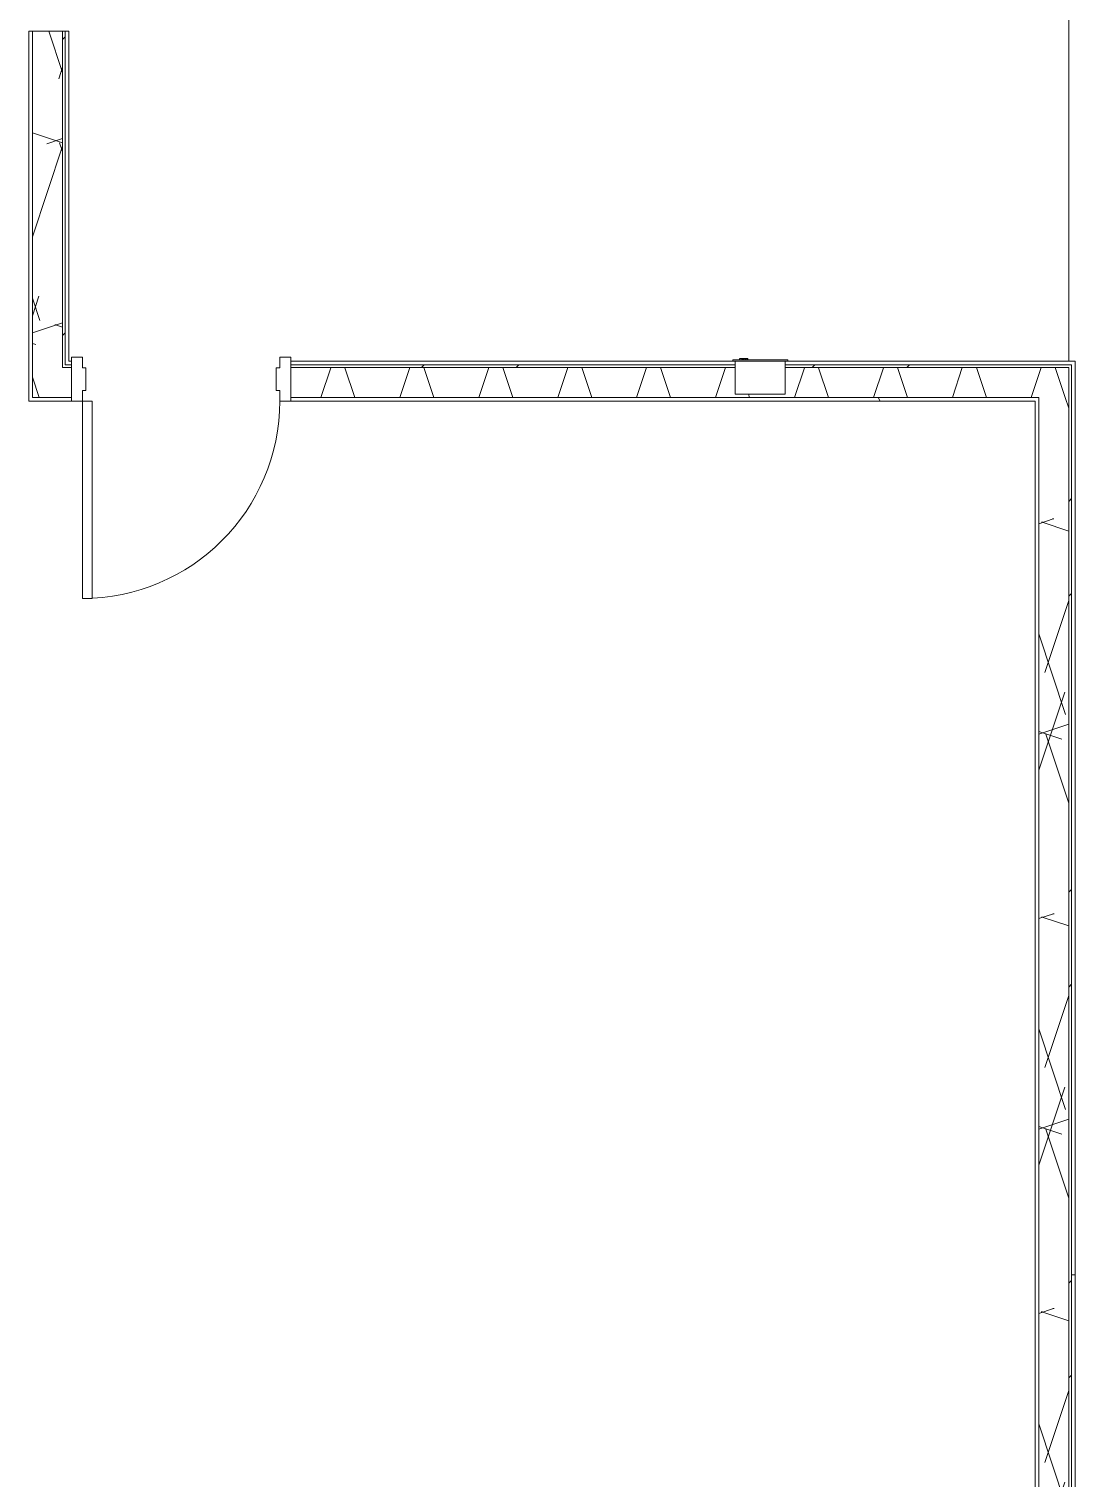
# Model space of a CAD drawing. Header units: metres. Extents: x -104 to 1975, y 9767 to 12269.
# Drawn here: x 214.7 to 405.5, y 11166.2 to 11430.5 of the extents above; entities that cross this region are included whole.
import ezdxf

# ---------------------------------------------------------------- set-up
doc = ezdxf.new("R2010")
doc.units = ezdxf.units.M
for name, color, linetype, lineweight in [('A-DOOR', 31, 'Continuous', 9), ('A-DOOR-FRAM', 31, 'Continuous', 9), ('A-FLOR-1', 7, 'Continuous', 9), ('A-WALL', 113, 'Continuous', 9), ('A-WALL-PATT-5', 111, 'Continuous', 9), ('E-FIRE', 2, 'Continuous', 9), ('I-WALL', 2, 'Continuous', 9)]:
    doc.layers.add(name, color=color, linetype=linetype, lineweight=lineweight)
pattern_1 = [(0, (3885.564, 0), (115.2, 28.8), [4.752, -81.648, 4.752, -81.648, -460.8]), (0, (3885.564, 0), (115.2, 28.8), [-172.8, 4.752, -168.048, 4.752, -81.648, -201.6]), (0, (3885.564, 0), (115.2, 28.8), [-432, 4.752, -52.848, 4.752, -139.248]), (120, (3928.764, 14.4), (-82.54153, 85.366127), [4.752, -81.648, 4.752, -81.648, -460.8]), (120, (3928.764, 14.4), (-82.54153, 85.366127), [-172.8, 4.752, -168.048, 4.752, -81.648, -201.6]), (120, (3928.764, 14.4), (-82.54153, 85.366127), [-432, 4.752, -52.848, 4.752, -139.248]), (240, (3943.164, 72), (-32.65847, -114.16613), [4.752, -81.648, 4.752, -81.648, -460.8]), (240, (3943.164, 72), (-32.65847, -114.16613), [-172.8, 4.752, -168.048, 4.752, -81.648, -201.6]), (240, (3943.164, 72), (-32.65847, -114.16613), [-432, 4.752, -52.848, 4.752, -139.248])]
pattern_2 = [(45, (3885.564, 0), (-35.63818, 35.63818), []), (45, (3885.564, 54), (-35.63818, 35.63818), [])]
pattern_3 = [(161.57, (3887.364, 1.8), (-14.4010124, -0.0012439), [0, -102.456, 11.376, 0]), (18.43, (3883.764, 1.8), (-14.4010124, 0.0012439), [0, -102.456, 11.376, 0]), (108.43, (3887.364, 1.8), (7.1973965, -36.003153), [34.146, -79.686]), (71.57, (3883.764, 1.8), (7.1973965, 36.003153), [34.146, -79.686])]

# ---------------------------------------------------------------- blocks, each defined once
blk = doc.blocks.new('HOLLOW METAL - UNIT DOOR-2191978-KEY PLAN - 2ND FLOOR')
at = {"layer": 'A-DOOR'}
for p, q in [((18, 39.875), (16.25, 39.875)), ((16.25, 39.875), (16.25, 3.875)), ((18, 3.875), (18, 39.875)), ((16.25, 3.875), (18, 3.875))]:
    blk.add_line(p, q, dxfattribs=at)
blk.add_arc((18, 3.875), 36, 90, 180, dxfattribs=at)
at = {"layer": 'A-DOOR-FRAM'}
for p, q in [((-18, 3.875), (-20, 3.875)), ((-20, 3.875), (-20, -4.125)), ((-18, 1.9375), (-18, 3.875)), ((18, 3.875), (18, 1.9375)), ((20, 3.875), (18, 3.875)), ((20, -4.125), (20, 3.875)), ((-17.375, 1.9375), (-18, 1.9375)), ((-17.375, -2.1875), (-17.375, 1.9375)), ((18, 1.9375), (17.375, 1.9375)), ((17.375, 1.9375), (17.375, -2.1875)), ((-18, -4.125), (-18, -2.1875)), ((-18, -2.1875), (-17.375, -2.1875)), ((17.375, -2.1875), (18, -2.1875)), ((18, -2.1875), (18, -4.125)), ((-20, -4.125), (-18, -4.125)), ((18, -4.125), (20, -4.125))]:
    blk.add_line(p, q, dxfattribs=at)
blk = doc.blocks.new('104416 - Fire Extinguishers - Wall - Class A - Light - 2A-2205533-KEY PLAN - 2ND FLOOR')
at = {"layer": 'E-FIRE'}
for p, q in [((13.19, 3.88), (13.19, 3.62)), ((23.19, 3.88), (13.19, 3.88)), ((13.19, 3.88), (23.19, 3.88)), ((13.19, 3.88), (13.19, 3.62)), ((23.19, 3.62), (13.19, 3.62)), ((13.63, -2.37), (13.63, 3.62)), ((14.41, 3.88), (14.41, 4.13)), ((14.41, 3.88), (14.41, 4.13)), ((14.41, 3.88), (14.41, 4.13)), ((14.44, 4.13), (14.84, 4.13)), ((14.44, 3.88), (14.44, 4.13)), ((14.84, 4.13), (15.08, 4.13)), ((14.84, 4.13), (15.03, 4.13)), ((14.84, 3.88), (14.84, 4.13)), ((14.95, 3.88), (14.95, 4.13)), ((15.03, 4.13), (15.11, 4.13)), ((15.03, 3.88), (15.03, 4.13)), ((15.04, 3.88), (15.04, 4.13)), ((15.08, 3.88), (15.08, 4.13)), ((15.08, 3.88), (15.08, 4.13)), ((15.11, 3.88), (15.11, 4.13)), ((15.11, 3.88), (15.11, 4.13)), ((15.11, 4.13), (15.24, 4.13)), ((15.11, 3.88), (15.11, 4.13)), ((15.24, 4.13), (15.51, 4.13)), ((15.24, 3.88), (15.24, 4.13)), ((15.51, 4.13), (15.73, 4.13)), ((15.51, 3.88), (15.51, 4.13)), ((15.73, 4.13), (15.91, 4.13)), ((15.73, 4.13), (15.91, 4.13)), ((15.73, 4.13), (15.87, 4.13)), ((15.73, 3.88), (15.73, 4.13)), ((15.87, 4.13), (15.91, 4.13)), ((15.87, 3.88), (15.87, 4.13)), ((15.91, 3.88), (15.91, 4.13)), ((15.91, 3.88), (15.91, 4.13)), ((15.91, 3.88), (15.91, 4.13)), ((15.94, 3.88), (15.94, 4.13)), ((15.94, 3.88), (15.94, 4.13)), ((22.75, 3.62), (22.75, -2.37)), ((23.19, 3.62), (23.19, 3.88)), ((23.19, 3.62), (23.19, 3.88)), ((22.75, -2.37), (13.63, -2.37))]:
    blk.add_line(p, q, dxfattribs=at)

msp = doc.modelspace()

# ---------------------------------------------------------------- hatches: boundary and pattern name
at = {"layer": 'A-WALL-PATT-5'}
h = msp.add_hatch(dxfattribs=at)
h.set_pattern_fill('FP_5', color=256, style=0, pattern_type=2)
h.set_pattern_definition(pattern_3)
h.paths.add_polyline_path([(215.29, 11368.74), (220.79, 11368.74), (220.79, 11430.06), (215.29, 11430.06), (215.29, 11369.24)], flags=0)
h = msp.add_hatch(dxfattribs=at)
h.set_pattern_fill('FP_23', color=256, style=0, pattern_type=2)
h.set_pattern_definition(pattern_2)
h.paths.add_polyline_path([(220.79, 11369.24), (221.29, 11369.28), (221.29, 11430.06), (220.79, 11430.06), (220.79, 11369.46)], flags=0)
h = msp.add_hatch(dxfattribs=at)
h.set_pattern_fill('FP_5', color=256, style=0, pattern_type=2)
h.set_pattern_definition(pattern_3)
h.paths.add_polyline_path([(345.25, 11363.24), (404.39, 11363.24), (404.39, 11368.74), (352.65, 11368.67), (352.65, 11363.86), (343.53, 11363.86), (343.53, 11368.74), (262.42, 11368.68), (262.42, 11363.24), (344.09, 11363.24)], flags=0)
h.paths.add_polyline_path([(218.6, 11363.24), (222.42, 11363.24), (222.42, 11368.74), (215.29, 11368.74), (215.29, 11363.24)], flags=0)
h = msp.add_hatch(dxfattribs=at)
h.set_pattern_fill('FP_23', color=256, style=0, pattern_type=2)
h.set_pattern_definition(pattern_2)
h.paths.add_polyline_path([(352.65, 11368.74), (404.89, 11368.74), (404.89, 11369.24), (352.65, 11369.23)], flags=0)
h.paths.add_polyline_path([(318.44, 11368.74), (343.53, 11368.74), (343.53, 11369.24), (262.42, 11369.24), (262.42, 11368.74), (286.14, 11368.74)], flags=0)
h.paths.add_polyline_path([(220.79, 11368.74), (222.42, 11368.74), (222.42, 11369.24), (220.79, 11369.24)], flags=0)
h = msp.add_hatch(dxfattribs=at)
h.set_pattern_fill('FP_23', color=256, style=0, pattern_type=2)
h.set_pattern_definition(pattern_2)
h.paths.add_polyline_path([(404.77, 11023.73), (404.89, 11023.75), (404.89, 11368.74), (404.39, 11368.74), (404.39, 11023.73)], flags=0)
h = msp.add_hatch(dxfattribs=at)
h.set_pattern_fill('FP_1', color=256, style=0, pattern_type=2)
h.set_pattern_definition(pattern_1)
h.paths.add_polyline_path([(405.52, 11023.1), (405.52, 11369.24), (404.89, 11369.24), (404.89, 11023.1), (405.24, 11023.1)], flags=0)
h = msp.add_hatch(dxfattribs=at)
h.set_pattern_fill('FP_1', color=256, style=0, pattern_type=2)
h.set_pattern_definition(pattern_1)
h.paths.add_polyline_path([(319.92, 11362.61), (398.89, 11362.61), (398.89, 11363.24), (262.42, 11363.24), (262.42, 11362.61), (319.64, 11362.61)], flags=0)
h.paths.add_polyline_path([(220.79, 11362.61), (222.42, 11362.61), (222.42, 11363.24), (214.67, 11363.24), (214.67, 11362.61), (218.6, 11362.61)], flags=0)
h = msp.add_hatch(dxfattribs=at)
h.set_pattern_fill('FP_1', color=256, style=0, pattern_type=2)
h.set_pattern_definition(pattern_1)
h.paths.add_polyline_path([(398.89, 11032.1), (398.89, 11122.38), (398.27, 11122.38), (398.27, 11032.1)], flags=0)
h.paths.add_polyline_path([(398.86, 11130), (398.89, 11130), (398.89, 11362.61), (398.27, 11362.61), (398.27, 11130)], flags=0)
h = msp.add_hatch(dxfattribs=at)
h.set_pattern_fill('FP_5', color=256, style=0, pattern_type=2)
h.set_pattern_definition(pattern_3)
h.paths.add_polyline_path([(404.39, 11031.48), (404.39, 11363.24), (398.89, 11363.24), (398.89, 11031.48), (404.39, 11031.48)], flags=0)

# ---------------------------------------------------------------- linework, layer by layer
at = {"layer": 'A-FLOR-1'}
for p, q in [((404.39, 11369.86), (404.39, 11432.19)), ((404.39, 11432.19), (404.39, 11369.86))]:
    msp.add_line(p, q, dxfattribs=at)
at = {"layer": 'A-WALL'}
for p, q in [((215.29, 11363.24), (215.29, 11430.06)), ((220.79, 11368.74), (220.79, 11430.06)), ((221.29, 11369.24), (221.29, 11430.06)), ((222.42, 11368.74), (220.79, 11368.74)), ((222.42, 11369.24), (221.29, 11369.24)), ((343.53, 11369.24), (262.42, 11369.24)), ((343.53, 11368.74), (262.42, 11368.74)), ((404.89, 11369.24), (352.65, 11369.24)), ((404.39, 11368.74), (352.65, 11368.74)), ((404.39, 11023.73), (404.39, 11368.74)), ((404.89, 11023.1), (404.89, 11369.24)), ((222.42, 11363.24), (215.29, 11363.24)), ((398.89, 11363.24), (262.42, 11363.24)), ((398.89, 11129.5), (398.89, 11363.24))]:
    msp.add_line(p, q, dxfattribs=at)
at = {"layer": 'I-WALL'}
for p, q in [((214.67, 11430.06), (214.67, 11362.61)), ((221.92, 11430.06), (214.67, 11430.06)), ((221.92, 11369.86), (221.92, 11430.06)), ((222.42, 11369.86), (221.92, 11369.86)), ((343.09, 11369.86), (262.42, 11369.86)), ((405.52, 11369.86), (353.09, 11369.86)), ((405.52, 11023.1), (405.52, 11369.86)), ((214.67, 11362.61), (222.42, 11362.61)), ((262.42, 11362.61), (398.27, 11362.61)), ((398.27, 11362.61), (398.27, 11130.63))]:
    msp.add_line(p, q, dxfattribs=at)

# ---------------------------------------------------------------- block references
at = {"layer": 'A-DOOR', "rotation": 180}
msp.add_blockref('HOLLOW METAL - UNIT DOOR-2191978-KEY PLAN - 2ND FLOOR', (242.42, 11366.49), dxfattribs=at)
at = {"layer": 'E-FIRE'}
msp.add_blockref('104416 - Fire Extinguishers - Wall - Class A - Light - 2A-2205533-KEY PLAN - 2ND FLOOR', (329.9, 11366.24), dxfattribs=at)

doc.saveas('drawing.dxf')
